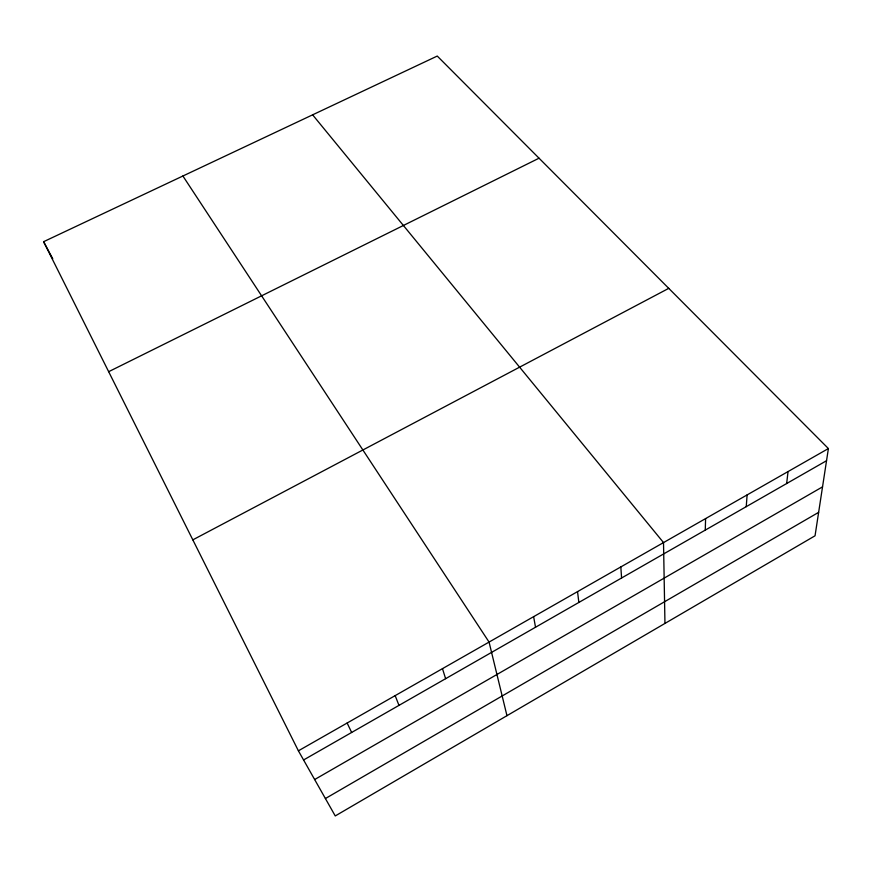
<?xml version="1.0" encoding="UTF-8"?>
<svg xmlns="http://www.w3.org/2000/svg" width="872" height="872" viewBox="0 0 872 872"><rect width="100%" height="100%" fill="white"/><g stroke="black" fill="none" stroke-linecap="round" stroke-linejoin="round"><path stroke-width="1.31" d="M705.263 530.111L705.601 518.578M746.247 506.665L747.108 494.915M786.664 483.535L788.037 471.578M828.4 448.557L815.048 535.79L335.251 815.941L298.398 750.814L43.6 241.697L437.254 56.059L828.4 448.557L298.398 750.814M325.398 798.545L818.634 512.344M314.65 779.546L822.536 486.859M303.576 759.97L826.536 460.721M192.821 539.855L668.748 288.349M108.651 371.69L539.038 158.203M312.623 114.832L663.516 542.58L664.955 623.426M182.902 176.002L489.061 642.075L506.959 715.672M43.6 241.697L49.039 251.812M49.639 252.935L52.756 258.733M347.154 723.008L351.634 732.469M395.169 695.627L398.973 705.372M442.475 668.65L445.614 678.688M533.62 616.668L535.528 627.241M577.537 591.619L578.855 602.443M620.831 566.931L621.583 577.994"/></g></svg>
